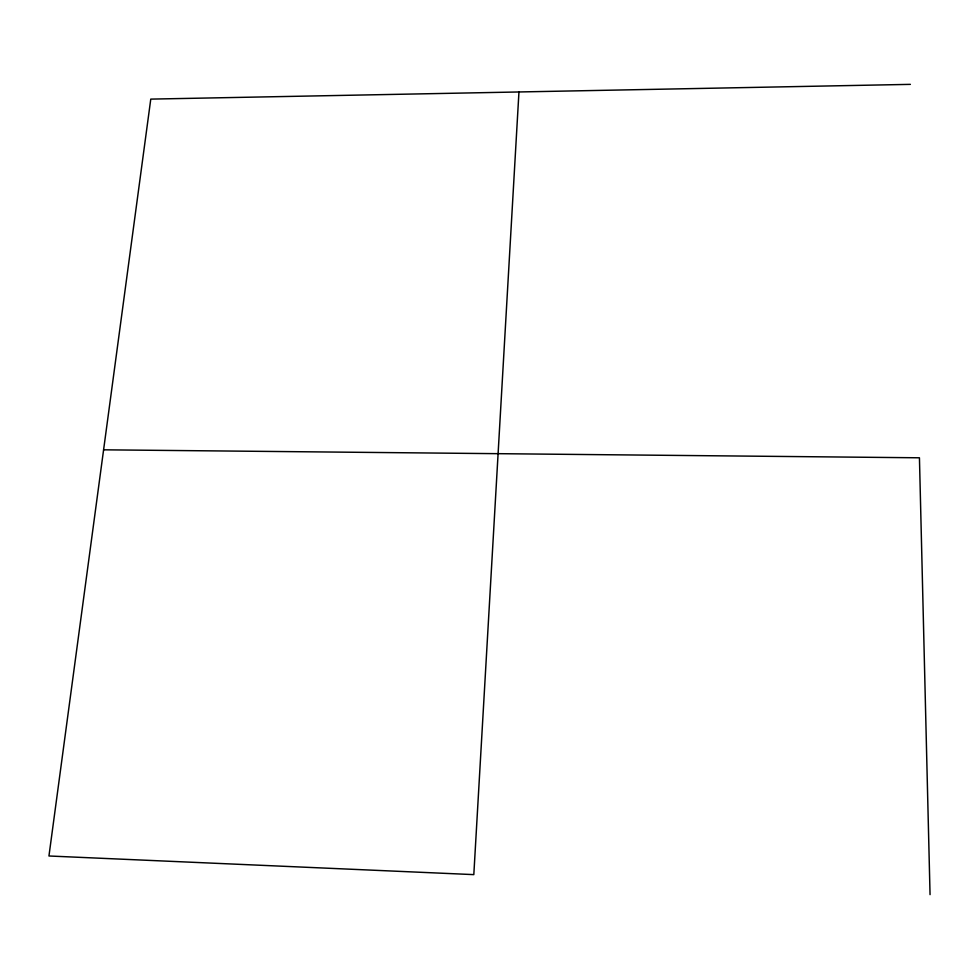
<?xml version="1.0" encoding="UTF-8"?>
<svg xmlns="http://www.w3.org/2000/svg" width="979" height="979" viewBox="0 0 979 979"><rect width="100%" height="100%" fill="white"/><g stroke="black" fill="none" stroke-linecap="round" stroke-linejoin="round"><path stroke-width="1.47" d="M518.956 91.965L473.812 874.626L48.95 855.989L150.778 99.112L910.384 84.365M103.59 449.814L919.44 457.793L930.05 894.635"/></g></svg>
